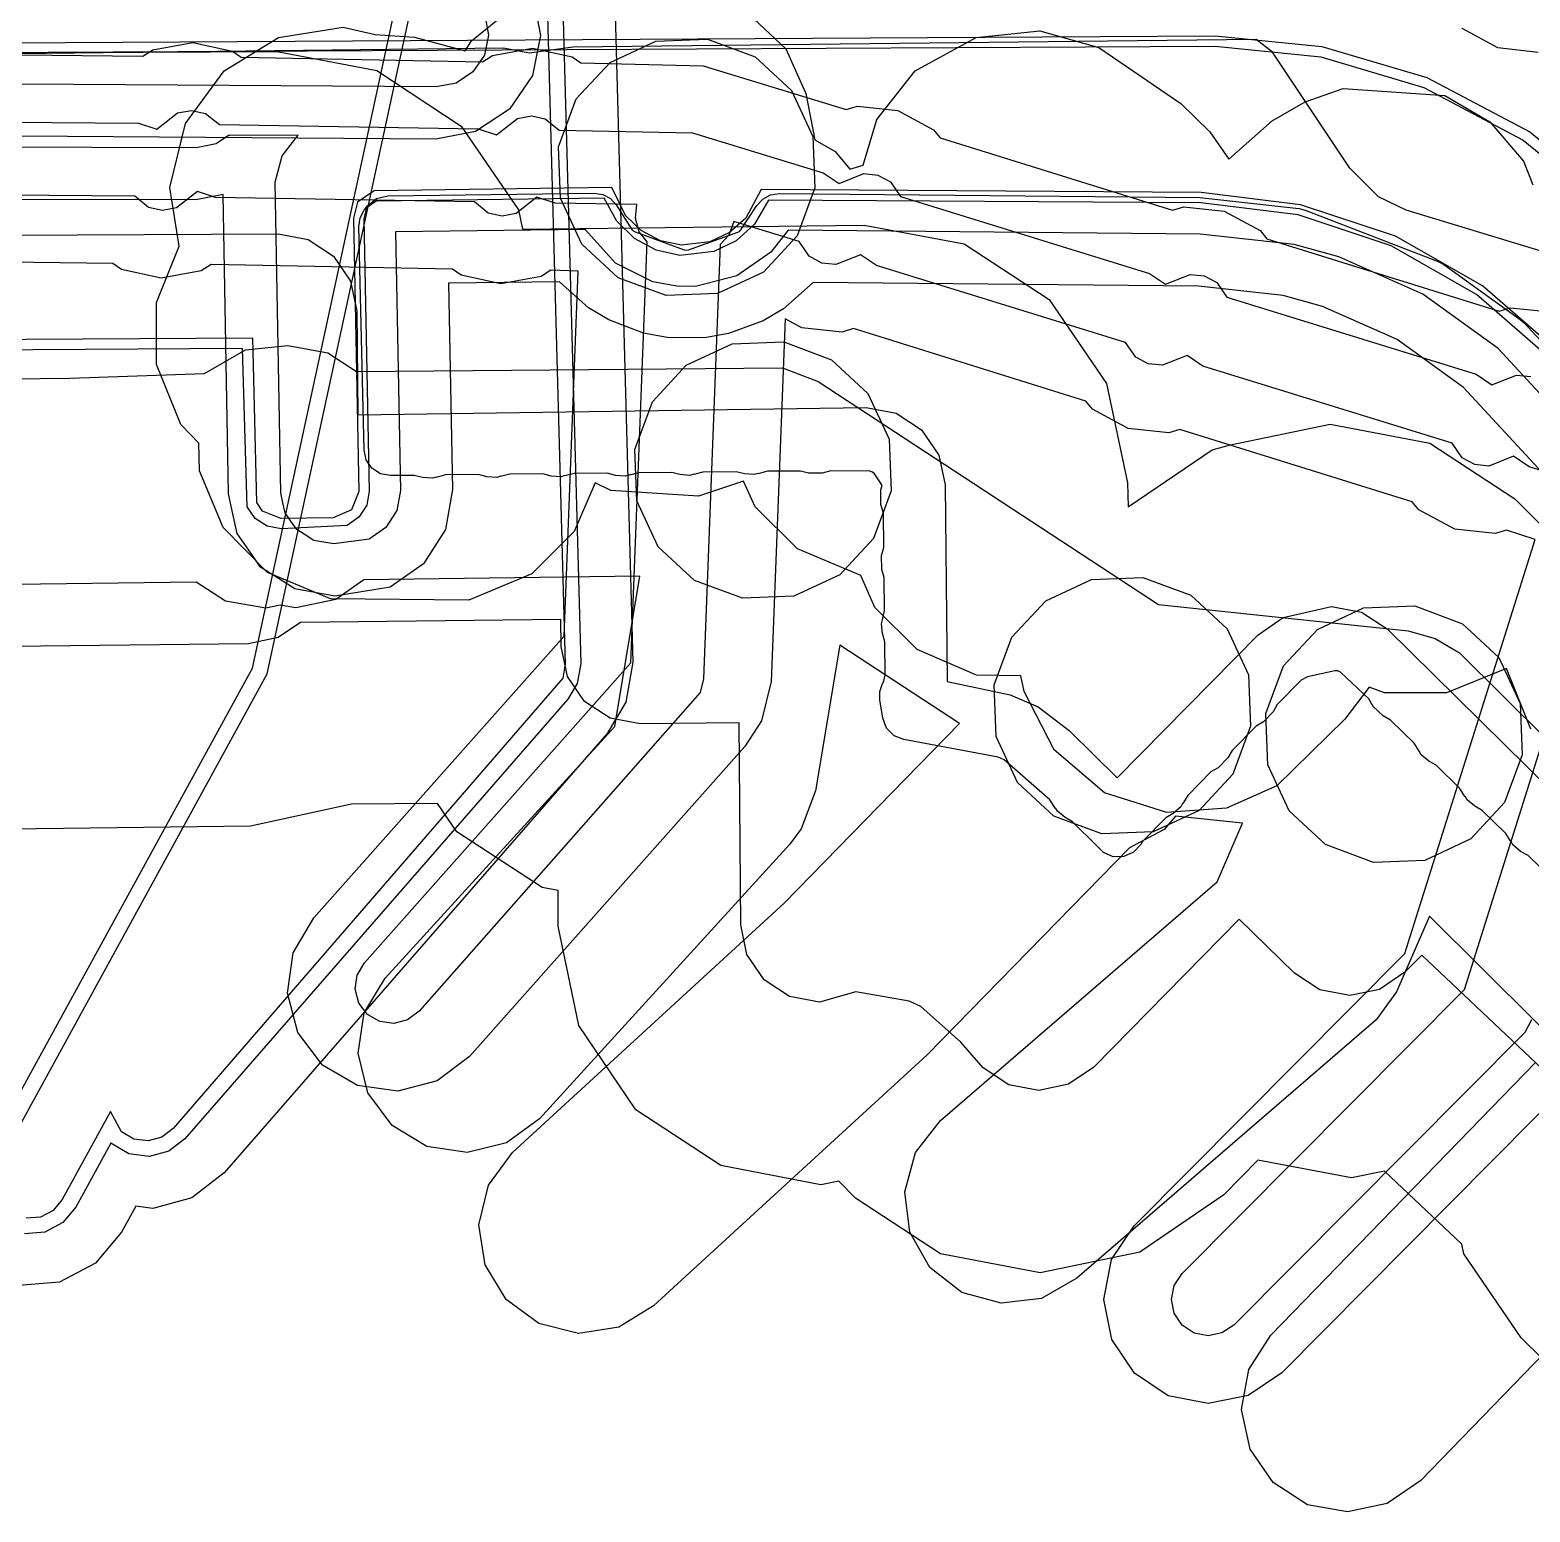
# Model space of a CAD drawing. Header units: metres. Extents: x -2677 to -840, y 169 to 1487.
# Drawn here: x -1743.04 to -1714.26, y 229.76 to 258.19 of the extents above; entities that cross this region are included whole.
import ezdxf

# ---------------------------------------------------------------- set-up
doc = ezdxf.new("R2010")
doc.units = ezdxf.units.M
doc.layers.add('AI_GREENING_EXCLUSIONS', color=1, linetype='Continuous')
doc.layers.add('AI_GREENING_LAWN', color=82, linetype='Continuous')

msp = doc.modelspace()

# ---------------------------------------------------------------- linework, layer by layer
at = {"layer": 'AI_GREENING_EXCLUSIONS'}
for points in [[(-1743.654, 236.425), (-1738.491, 245.839), (-1734.832, 262.771), (-1736.925, 262.944), (-1737.189, 262.741), (-1737.457, 262.69), (-1744.079, 262.785)], [(-1743.917, 236.569), (-1738.775, 245.945), (-1735.197, 262.5), (-1736.817, 262.634), (-1737.076, 262.464), (-1737.459, 262.39), (-1744.081, 262.485)], [(-1733.211, 261.99), (-1732.777, 246.027), (-1732.823, 245.758), (-1740.299, 237.116), (-1740.516, 236.95), (-1740.779, 236.878), (-1741.05, 236.913), (-1741.287, 237.049), (-1741.501, 237.438), (-1742.426, 235.752), (-1742.602, 235.542), (-1742.844, 235.416), (-1743.116, 235.392)], [(-1732.909, 261.896), (-1732.477, 246.036), (-1732.543, 245.651), (-1732.723, 245.351), (-1740.073, 236.919), (-1740.382, 236.681), (-1740.759, 236.579), (-1741.146, 236.629), (-1741.491, 236.832), (-1742.163, 235.607), (-1742.414, 235.308), (-1742.76, 235.128), (-1743.148, 235.094)], [(-1731.88, 260.858), (-1731.477, 246.063), (-1731.609, 245.294), (-1731.969, 244.694), (-1739.32, 236.262), (-1739.937, 235.785), (-1740.69, 235.581), (-1741.014, 235.623), (-1741.286, 235.126), (-1741.788, 234.529), (-1742.48, 234.168), (-1743.257, 234.1)], [(-1733.393, 258.853), (-1733.246, 258.086), (-1733.404, 257.322), (-1733.842, 256.676), (-1734.494, 256.247), (-1735.26, 256.1), (-1743.209, 256.156)], [(-1729.767, 258.992), (-1728.543, 257.833), (-1728.158, 256.977), (-1727.985, 256.083), (-1727.594, 255.86), (-1727.313, 255.523), (-1727.061, 255.6), (-1726.796, 256.479), (-1726.057, 257.408), (-1724.887, 258.052), (-1723.668, 258.175), (-1722.538, 257.855), (-1720.961, 256.786), (-1720.404, 256.24), (-1720.044, 255.712), (-1719.213, 256.451), (-1718.575, 256.818), (-1717.848, 257.072), (-1715.895, 256.936), (-1715.036, 256.433), (-1714.389, 255.678), (-1714.208, 255.221)], [(-1734.32, 258.477), (-1734.246, 258.093), (-1734.325, 257.711), (-1734.544, 257.388), (-1734.87, 257.174), (-1735.253, 257.1), (-1743.202, 257.156)], [(-1714.247, 244.78), (-1714.716, 245.941), (-1715.868, 245.477), (-1717.055, 245.477), (-1717.351, 245.583), (-1717.819, 244.968), (-1719.123, 243.693), (-1720.087, 243.26), (-1721.23, 243.18), (-1722.425, 243.558), (-1723.394, 244.378), (-1723.966, 245.497), (-1724.033, 245.798), (-1724.882, 245.812), (-1726.023, 246.304), (-1726.833, 247.114), (-1727.103, 247.724), (-1728.318, 248.235), (-1729.129, 249.046), (-1729.352, 249.538), (-1730.22, 249.247), (-1731.902, 249.358), (-1732.198, 249.505), (-1732.603, 248.571), (-1733.414, 247.761), (-1734.624, 247.255), (-1737.28, 247.277), (-1738.49, 247.783), (-1739.339, 248.65), (-1739.793, 249.734), (-1739.807, 250.263), (-1740.149, 250.624), (-1740.617, 251.777), (-1740.617, 252.965), (-1740.18, 254.044), (-1740.359, 255.169), (-1740.06, 256.402), (-1740.06, 256.402), (-1739.318, 257.413), (-1738.273, 258.051), (-1737.032, 258.25), (-1736.42, 258.11), (-1735.669, 258.058), (-1734.692, 257.793), (-1734.573, 257.986), (-1733.8, 258.613)], [(-1714.107, 257.764), (-1714.883, 257.849), (-1715.568, 258.224)], [(-1784.304, 257.711), (-1720.304, 258.083), (-1718.256, 257.88), (-1716.243, 257.283), (-1714.269, 256.237), (-1712.66, 254.927)], [(-1775.046, 257.599), (-1720.303, 257.883), (-1718.276, 257.681), (-1716.301, 257.091), (-1714.394, 256.081), (-1712.805, 254.789)], [(-1712.048, 253.344), (-1716.638, 254.739), (-1717.17, 254.99), (-1717.721, 255.543), (-1719.206, 257.77), (-1719.517, 258.014), (-1732.629, 257.861), (-1733.461, 257.752), (-1733.957, 257.845), (-1746.032, 257.705)], [(-1745.535, 257.744), (-1740.878, 257.689), (-1740.688, 257.811), (-1739.921, 257.951), (-1739.158, 257.786), (-1738.991, 257.671), (-1734.36, 257.583), (-1734.171, 257.705), (-1733.403, 257.845), (-1732.64, 257.68), (-1732.473, 257.564), (-1730.127, 257.505), (-1727.385, 256.667), (-1727.169, 256.731), (-1726.393, 256.651), (-1725.707, 256.28), (-1725.579, 256.122), (-1721.122, 254.734), (-1720.906, 254.798), (-1720.13, 254.718), (-1719.443, 254.347), (-1719.315, 254.189), (-1714.858, 252.801), (-1714.643, 252.865), (-1713.866, 252.785)], [(-1744.738, 257.748), (-1738.302, 257.784), (-1736.392, 257.417), (-1734.768, 256.35), (-1733.673, 254.743), (-1733.595, 254.373), (-1727.041, 254.447), (-1725.123, 254.088), (-1723.489, 253.022), (-1722.387, 251.412), (-1721.985, 249.503), (-1721.975, 249.044), (-1720.363, 250.14), (-1720.01, 250.236), (-1718.1, 250.632), (-1716.184, 250.268), (-1714.553, 249.197), (-1711.214, 245.852)], [(-1745.938, 256.446), (-1740.961, 256.403), (-1740.612, 256.288), (-1740.211, 256.602), (-1739.942, 256.651), (-1739.675, 256.594), (-1739.411, 256.378), (-1734.443, 256.296), (-1734.094, 256.182), (-1733.693, 256.496), (-1733.424, 256.545), (-1733.157, 256.487), (-1732.893, 256.271), (-1730.334, 256.222), (-1727.825, 255.455), (-1727.521, 255.247), (-1727.048, 255.437), (-1726.777, 255.409), (-1726.536, 255.279), (-1726.343, 254.998), (-1721.561, 253.522), (-1721.258, 253.314), (-1720.785, 253.504), (-1720.513, 253.476), (-1720.273, 253.346), (-1720.08, 253.065), (-1715.298, 251.589), (-1714.994, 251.382), (-1714.521, 251.571), (-1714.25, 251.543)], [(-1707.407, 244.008), (-1714.874, 252.085), (-1716.317, 253.122), (-1717.931, 253.842), (-1718.787, 254.075), (-1720.59, 254.277), (-1728.5, 254.353), (-1728.828, 253.933), (-1729.483, 253.477), (-1730.275, 253.273), (-1730.633, 253.275), (-1731.091, 253.361), (-1731.811, 253.72), (-1732.393, 254.364), (-1736.034, 254.323), (-1735.935, 249.357), (-1736.003, 248.973), (-1736.214, 248.645), (-1736.534, 248.421), (-1737.215, 248.332), (-1737.215, 248.332), (-1737.215, 248.332), (-1737.407, 248.366), (-1737.599, 248.4), (-1737.599, 248.4), (-1737.599, 248.4), (-1737.763, 248.505), (-1737.927, 248.61), (-1737.927, 248.61), (-1737.927, 248.61), (-1738.039, 248.77), (-1738.151, 248.931), (-1738.151, 248.931), (-1738.151, 248.931), (-1738.193, 249.121), (-1738.234, 249.312), (-1738.234, 249.312), (-1738.234, 249.312), (-1738.342, 255.275), (-1738.208, 255.776), (-1737.897, 256.174), (-1739.214, 256.169), (-1739.222, 256.167), (-1739.235, 256.167), (-1739.473, 256.009), (-1739.856, 255.934), (-1743.856, 255.943)], [(-1712.747, 249.337), (-1714.277, 249.809), (-1714.581, 250.017), (-1715.053, 249.827), (-1715.325, 249.855), (-1715.565, 249.985), (-1715.758, 250.266), (-1720.541, 251.742), (-1720.844, 251.949), (-1721.317, 251.76), (-1721.589, 251.788), (-1721.829, 251.918), (-1722.022, 252.199), (-1726.804, 253.675), (-1727.107, 253.882), (-1727.58, 253.693), (-1727.852, 253.721), (-1728.092, 253.851), (-1728.285, 254.132), (-1729.54, 254.519), (-1729.635, 254.254), (-1729.802, 254.075), (-1730.124, 245.744), (-1730.187, 245.478), (-1735.58, 239.363), (-1735.798, 239.198), (-1736.062, 239.129), (-1736.333, 239.166), (-1736.569, 239.304), (-1736.734, 239.522), (-1736.803, 239.786), (-1736.765, 240.057), (-1736.627, 240.293), (-1731.513, 246.048), (-1731.201, 254.13), (-1731.353, 254.321), (-1731.428, 254.583), (-1731.398, 254.846), (-1732.966, 254.872), (-1733.316, 254.987), (-1733.717, 254.673), (-1733.986, 254.624), (-1734.253, 254.681), (-1734.516, 254.897), (-1739.484, 254.979), (-1739.833, 255.093), (-1740.235, 254.779), (-1740.503, 254.73), (-1740.77, 254.788), (-1741.034, 255.004), (-1745.993, 255.046)], [(-1713.724, 252.025), (-1715.176, 253.285), (-1716.844, 254.235), (-1718.665, 254.841), (-1720.572, 255.077), (-1729.013, 255.13), (-1729.308, 254.582), (-1729.621, 254.307), (-1729.999, 254.128), (-1730.543, 254.064), (-1730.946, 254.148), (-1731.317, 254.343), (-1731.618, 254.631), (-1731.883, 255.17), (-1736.443, 255.106), (-1736.758, 254.888), (-1736.839, 254.584), (-1736.735, 249.341), (-1736.876, 248.983), (-1737.229, 248.832), (-1738.229, 248.82), (-1738.584, 248.963), (-1738.694, 249.124), (-1738.768, 252.281), (-1744.204, 252.251)], [(-1708.775, 244.02), (-1715.539, 251.336), (-1716.815, 252.254), (-1718.244, 252.89), (-1719.001, 253.097), (-1720.625, 253.278), (-1728.014, 253.348), (-1728.585, 252.845), (-1728.976, 252.615), (-1729.641, 252.37), (-1730.1, 252.289), (-1730.816, 252.292), (-1731.275, 252.378), (-1731.938, 252.629), (-1732.326, 252.863), (-1732.883, 253.358), (-1735.014, 253.334), (-1734.935, 249.377), (-1735.072, 248.609), (-1735.493, 247.952), (-1736.133, 247.505), (-1737.195, 247.332), (-1737.195, 247.332), (-1737.195, 247.332), (-1737.579, 247.4), (-1737.963, 247.469), (-1737.963, 247.469), (-1737.963, 247.469), (-1738.292, 247.679), (-1738.62, 247.889), (-1738.62, 247.889), (-1738.62, 247.889), (-1738.844, 248.209), (-1739.067, 248.53), (-1739.067, 248.53), (-1739.067, 248.53), (-1739.15, 248.911), (-1739.234, 249.292), (-1739.234, 249.292), (-1739.234, 249.292), (-1739.338, 255.036), (-1739.859, 254.934), (-1743.773, 254.943)], [(-1713.867, 251.884), (-1715.288, 253.119), (-1716.926, 254.051), (-1718.714, 254.646), (-1720.58, 254.877), (-1728.872, 254.929), (-1729.145, 254.466), (-1729.496, 254.151), (-1729.923, 253.944), (-1730.575, 253.867), (-1731.031, 253.967), (-1731.448, 254.192), (-1731.786, 254.522), (-1732.03, 254.968), (-1736.402, 254.909), (-1736.589, 254.779), (-1736.639, 254.578), (-1736.535, 249.345), (-1736.583, 249.075), (-1736.732, 248.844), (-1736.958, 248.688), (-1738.226, 248.62), (-1738.495, 248.671), (-1738.724, 248.82), (-1738.878, 249.045), (-1738.965, 252.08), (-1744.002, 252.052)], [(-1744.718, 254.248), (-1738.282, 254.284), (-1737.709, 254.174), (-1737.222, 253.854), (-1736.893, 253.372), (-1736.773, 252.801), (-1736.751, 250.811), (-1727.002, 250.947), (-1726.426, 250.839), (-1725.936, 250.519), (-1725.605, 250.036), (-1725.485, 249.464), (-1725.449, 245.693), (-1724.237, 245.436), (-1723.699, 245.205), (-1723.106, 244.75), (-1722.184, 243.842), (-1719.481, 246.589), (-1718.997, 246.918), (-1718.072, 247.133), (-1717.497, 247.023), (-1717.007, 246.702), (-1711.177, 240.956)], [(-1713.369, 238.124), (-1719.025, 232.427), (-1719.673, 231.992), (-1720.438, 231.838), (-1721.204, 231.988), (-1721.854, 232.42), (-1722.289, 233.067), (-1722.443, 233.832), (-1722.293, 234.598), (-1721.861, 235.248), (-1716.663, 240.474), (-1714.167, 248.415), (-1714.716, 248.597), (-1714.932, 248.533), (-1715.708, 248.613), (-1716.395, 248.984), (-1716.523, 249.142), (-1720.98, 250.53), (-1721.196, 250.466), (-1721.972, 250.546), (-1722.658, 250.917), (-1722.786, 251.074), (-1727.243, 252.463), (-1727.459, 252.398), (-1728.235, 252.478), (-1728.556, 252.652), (-1728.825, 245.694), (-1729.007, 244.935), (-1729.328, 244.443), (-1734.609, 238.499), (-1735.231, 238.028), (-1735.986, 237.831), (-1736.759, 237.938), (-1737.432, 238.333), (-1737.903, 238.955), (-1738.1, 239.71), (-1737.993, 240.483), (-1737.599, 241.156), (-1732.794, 246.564), (-1732.524, 253.565), (-1733.05, 253.586), (-1733.239, 253.464), (-1734.007, 253.324), (-1734.77, 253.489), (-1734.936, 253.604), (-1739.567, 253.692), (-1739.757, 253.57), (-1740.525, 253.43), (-1741.287, 253.595), (-1741.454, 253.711), (-1742.968, 253.735), (-1746.06, 253.759)], [(-1764.554, 251.261), (-1742.278, 251.515), (-1739.696, 251.601), (-1738.91, 252.059), (-1738.096, 252.139), (-1737.33, 251.998), (-1736.779, 251.641), (-1728.606, 251.713), (-1727.922, 251.446), (-1721.394, 247.167), (-1716.602, 246.663), (-1716.082, 246.519), (-1715.619, 246.241), (-1708.132, 238.816)], [(-1714.234, 239.199), (-1714.365, 238.959), (-1719.947, 233.344), (-1720.174, 233.192), (-1720.441, 233.138), (-1720.709, 233.19), (-1720.937, 233.341), (-1721.089, 233.568), (-1721.143, 233.836), (-1721.091, 234.104), (-1720.94, 234.331), (-1715.518, 239.782), (-1712.752, 248.579)], [(-1711.103, 236.129), (-1716.194, 241.189), (-1716.822, 239.735), (-1717.213, 239.202), (-1722.958, 234.24), (-1723.637, 233.855), (-1724.411, 233.76), (-1725.163, 233.968), (-1725.778, 234.448), (-1726.163, 235.127), (-1726.259, 235.901), (-1726.051, 236.653), (-1725.571, 237.269), (-1720.265, 241.847), (-1719.78, 242.976), (-1721.063, 243.111), (-1721.282, 242.85), (-1721.949, 242.503), (-1725.828, 238.527), (-1731.082, 233.709), (-1731.749, 233.303), (-1732.52, 233.184), (-1733.278, 233.37), (-1733.908, 233.831), (-1734.313, 234.498), (-1734.432, 235.269), (-1734.247, 236.027), (-1733.786, 236.657), (-1728.573, 241.438), (-1725.211, 244.887), (-1727.507, 246.392), (-1727.971, 243.592), (-1728.246, 242.862), (-1728.466, 242.57), (-1733.271, 237.303), (-1733.9, 236.84), (-1734.657, 236.653), (-1735.429, 236.77), (-1736.097, 237.174), (-1736.56, 237.802), (-1736.747, 238.56), (-1736.63, 239.331), (-1736.226, 239.999), (-1731.82, 244.829), (-1731.343, 247.716), (-1736.637, 247.643), (-1737.178, 247.268), (-1737.941, 247.104), (-1738.242, 247.158), (-1738.522, 247.098), (-1739.29, 247.236), (-1739.854, 247.598), (-1753.31, 247.425)], [(-1712.412, 236.729), (-1716.341, 240.443), (-1716.664, 240.114), (-1717.148, 239.785), (-1717.721, 239.666), (-1718.296, 239.775), (-1718.785, 240.096), (-1719.841, 241.134), (-1722.633, 238.294), (-1723.117, 237.965), (-1723.69, 237.846), (-1724.265, 237.955), (-1724.754, 238.276), (-1725.184, 238.769), (-1725.953, 239.456), (-1726.175, 239.555), (-1727.199, 239.739), (-1727.896, 239.536), (-1728.471, 239.646), (-1728.96, 239.968), (-1729.289, 240.452), (-1729.407, 241.025), (-1729.435, 244.9), (-1731.337, 244.88), (-1731.912, 244.988), (-1732.402, 245.308), (-1732.732, 245.791), (-1732.853, 246.364), (-1732.858, 246.881), (-1737.854, 246.824), (-1738.279, 246.534), (-1738.852, 246.413), (-1743.988, 246.355)], [(-1711.141, 229.858), (-1714.434, 233.098), (-1715.531, 234.711), (-1715.57, 234.898), (-1717.052, 236.299), (-1717.691, 236.166), (-1719.483, 236.507), (-1720.138, 235.84), (-1721.75, 234.743), (-1723.66, 234.346), (-1725.577, 234.711), (-1727.208, 235.781), (-1727.526, 236.107), (-1727.871, 236.036), (-1729.787, 236.403), (-1731.417, 237.475), (-1732.512, 239.089), (-1732.907, 241), (-1732.912, 241.683), (-1733.218, 241.741), (-1734.851, 242.808), (-1735.224, 243.354), (-1736.874, 243.335), (-1738.812, 242.913), (-1743.948, 242.855)], [(-1710.827, 236.071), (-1716.361, 230.363), (-1717.003, 229.92), (-1717.766, 229.756), (-1718.533, 229.896), (-1719.189, 230.32), (-1719.632, 230.962), (-1719.797, 231.725), (-1719.656, 232.492), (-1719.233, 233.148), (-1714.15, 238.39)]]:
    msp.add_lwpolyline(points, dxfattribs=at)
for points in [[(-1727.983, 255.162), (-1728.324, 254.245), (-1728.971, 253.546), (-1729.853, 253.137), (-1730.839, 253.098), (-1731.756, 253.439), (-1732.455, 254.086), (-1732.864, 254.968), (-1732.903, 255.954), (-1732.562, 256.871), (-1731.915, 257.57), (-1731.033, 257.979), (-1730.047, 258.018), (-1729.13, 257.677), (-1728.431, 257.03), (-1728.022, 256.148), (-1727.983, 255.162)], [(-1726.519, 249.353), (-1726.86, 248.436), (-1727.507, 247.737), (-1728.389, 247.327), (-1729.375, 247.288), (-1730.292, 247.629), (-1730.991, 248.277), (-1731.4, 249.158), (-1731.44, 250.144), (-1731.098, 251.061), (-1730.451, 251.76), (-1729.57, 252.17), (-1728.583, 252.209), (-1727.666, 251.867), (-1726.967, 251.22), (-1726.558, 250.339), (-1726.519, 249.353)], [(-1719.624, 244.833), (-1719.966, 243.916), (-1720.613, 243.217), (-1721.494, 242.808), (-1722.481, 242.769), (-1723.397, 243.11), (-1724.097, 243.757), (-1724.506, 244.639), (-1724.545, 245.625), (-1724.204, 246.542), (-1723.556, 247.241), (-1722.675, 247.65), (-1721.689, 247.689), (-1720.772, 247.348), (-1720.073, 246.701), (-1719.664, 245.819), (-1719.624, 244.833)], [(-1714.411, 244.286), (-1714.752, 243.369), (-1715.399, 242.67), (-1716.281, 242.26), (-1717.267, 242.221), (-1718.184, 242.562), (-1718.883, 243.21), (-1719.292, 244.091), (-1719.331, 245.077), (-1718.99, 245.994), (-1718.343, 246.693), (-1717.461, 247.103), (-1716.475, 247.142), (-1715.558, 246.8), (-1714.859, 246.153), (-1714.45, 245.272), (-1714.411, 244.286)]]:
    msp.add_lwpolyline(points, close=True, dxfattribs=at)
at = {"layer": 'AI_GREENING_LAWN'}
msp.add_lwpolyline([(-1713.847, 241.909), (-1714.3, 242.353), (-1714.444, 242.433), (-1714.59, 242.555), (-1714.626, 242.623), (-1714.632, 242.619), (-1714.727, 242.775), (-1715.18, 243.219), (-1715.325, 243.299), (-1715.471, 243.421), (-1715.507, 243.489), (-1715.513, 243.486), (-1715.608, 243.642), (-1716.061, 244.086), (-1716.206, 244.166), (-1716.351, 244.288), (-1716.388, 244.355), (-1716.393, 244.352), (-1716.488, 244.508), (-1716.942, 244.952), (-1717.083, 245.03), (-1717.271, 245.213), (-1717.357, 245.358), (-1717.902, 245.869), (-1717.951, 245.896), (-1718.006, 245.898), (-1718.533, 245.783), (-1718.655, 245.715), (-1719.113, 245.25), (-1719.191, 245.109), (-1719.379, 244.918), (-1719.518, 244.838), (-1719.98, 244.369), (-1720.058, 244.228), (-1720.246, 244.037), (-1720.385, 243.958), (-1720.831, 243.506), (-1720.923, 243.348), (-1720.929, 243.352), (-1720.964, 243.284), (-1721.108, 243.159), (-1721.251, 243.077), (-1721.697, 242.625), (-1721.732, 242.566), (-1721.87, 242.415), (-1722.056, 242.331), (-1722.261, 242.329), (-1722.449, 242.41), (-1722.573, 242.541), (-1723.041, 243), (-1723.185, 243.08), (-1723.331, 243.202), (-1723.36, 243.257), (-1723.365, 243.254), (-1723.476, 243.424), (-1724.353, 244.187), (-1724.47, 244.243), (-1726.277, 244.576), (-1726.465, 244.652), (-1726.607, 244.797), (-1726.68, 244.986), (-1726.739, 245.339), (-1726.739, 245.5), (-1726.688, 245.653), (-1726.663, 245.701), (-1726.635, 245.818), (-1726.643, 246.453), (-1726.689, 246.612), (-1726.706, 246.801), (-1726.684, 246.874), (-1726.69, 246.876), (-1726.648, 247.054), (-1726.656, 247.688), (-1726.7, 247.842), (-1726.703, 248.11), (-1726.662, 248.265), (-1726.669, 248.924), (-1726.717, 249.091), (-1726.717, 249.367), (-1726.693, 249.45), (-1726.71, 249.487), (-1726.839, 249.676), (-1726.88, 249.712), (-1726.933, 249.726), (-1727.681, 249.736), (-1727.844, 249.691), (-1728.106, 249.69), (-1728.262, 249.731), (-1728.896, 249.725), (-1729.073, 249.679), (-1729.075, 249.685), (-1729.148, 249.662), (-1729.337, 249.675), (-1729.497, 249.717), (-1730.132, 249.711), (-1730.308, 249.665), (-1730.31, 249.671), (-1730.383, 249.648), (-1730.573, 249.661), (-1730.732, 249.703), (-1731.367, 249.697), (-1731.544, 249.651), (-1731.545, 249.657), (-1731.618, 249.634), (-1731.808, 249.647), (-1731.968, 249.689), (-1732.602, 249.684), (-1732.779, 249.637), (-1732.781, 249.643), (-1732.854, 249.62), (-1733.043, 249.633), (-1733.203, 249.676), (-1733.838, 249.67), (-1734.014, 249.623), (-1734.016, 249.63), (-1734.089, 249.606), (-1734.279, 249.619), (-1734.438, 249.662), (-1735.073, 249.656), (-1735.25, 249.609), (-1735.251, 249.616), (-1735.324, 249.592), (-1735.514, 249.605), (-1735.673, 249.648), (-1736.13, 249.643), (-1736.32, 249.679), (-1736.482, 249.784), (-1736.592, 249.943), (-1736.634, 250.132), (-1736.735, 254.42), (-1736.71, 254.587), (-1736.632, 254.736), (-1736.57, 254.817), (-1736.398, 254.959), (-1736.18, 255.012), (-1736.18, 255.012), (-1732.222, 255.065), (-1732.056, 255.039), (-1731.908, 254.96), (-1731.794, 254.836), (-1731.494, 254.368), (-1731.468, 254.339), (-1731.434, 254.32), (-1730.491, 253.973), (-1730.45, 253.966), (-1730.409, 253.973), (-1729.463, 254.311), (-1729.429, 254.33), (-1729.403, 254.359), (-1729.095, 254.829), (-1728.982, 254.95), (-1728.836, 255.029), (-1728.672, 255.055), (-1720.59, 254.978), (-1720.539, 254.974), (-1718.701, 254.767), (-1718.577, 254.737), (-1716.028, 253.753), (-1715.916, 253.692), (-1714.45, 252.639), (-1714.375, 252.572), (-1706.832, 244.414)], dxfattribs=at)

doc.saveas('drawing.dxf')
